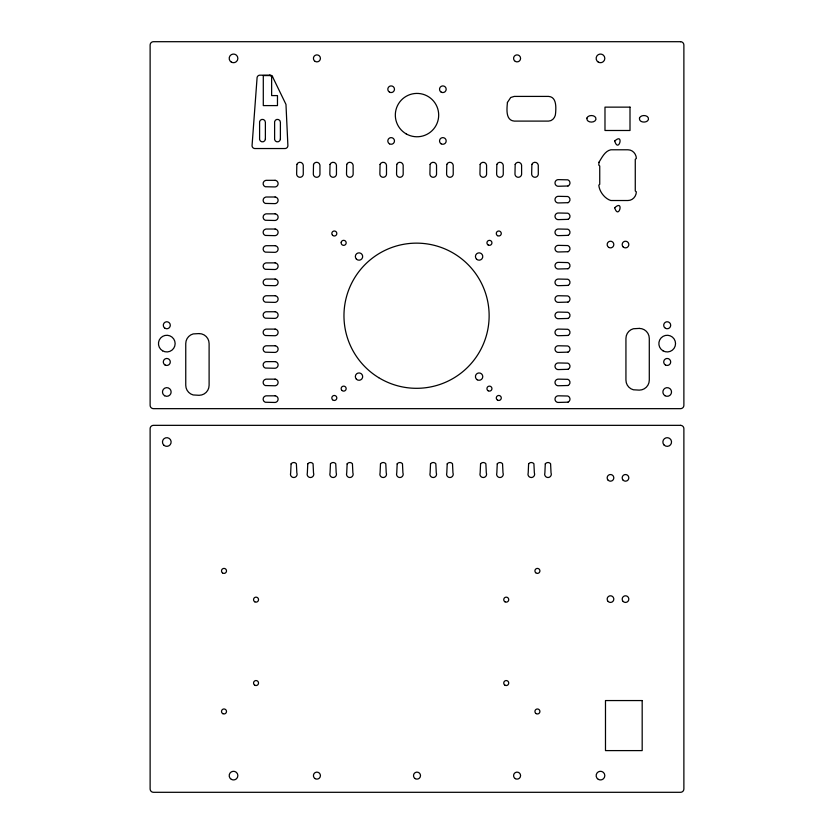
<?xml version="1.0" encoding="UTF-8"?>
<svg xmlns="http://www.w3.org/2000/svg" width="834" height="834" viewBox="0 0 834 834"><rect width="100%" height="100%" fill="white"/><g stroke="black" fill="none" stroke-linecap="round" stroke-linejoin="round"><path stroke-width="1.25" d="M269.653 75.175L259.645 75.175A2.919 2.919 0 0 0 257.101 77.468L252.097 145.022A2.919 2.919 0 0 0 254.641 148.535L284.665 148.535A2.919 2.919 0 0 0 287.897 145.627L285.968 104.406L272.624 76.884L269.653 75.175A2.919 2.919 0 0 1 272.624 76.884M296.841 164.413L296.643 173.597A3.336 3.336 0 0 0 299.604 177.267A3.336 3.336 0 0 0 303.274 174.306L303.253 165.09A3.336 3.336 0 0 0 296.841 164.413M313.521 164.413L313.323 173.597A3.336 3.336 0 0 0 316.284 177.267A3.336 3.336 0 0 0 319.954 174.306L319.933 165.09A3.336 3.336 0 0 0 313.521 164.413M330.035 164.413L329.837 173.597A3.336 3.336 0 0 0 332.797 177.267A3.336 3.336 0 0 0 336.467 174.306L336.446 165.09A3.336 3.336 0 0 0 330.035 164.413M346.715 164.413L346.517 173.597A3.336 3.336 0 0 0 349.477 177.267A3.336 3.336 0 0 0 353.147 174.306L353.126 165.09A3.336 3.336 0 0 0 346.715 164.413M380.075 164.413L379.877 173.597A3.336 3.336 0 0 0 382.837 177.267A3.336 3.336 0 0 0 386.507 174.306L386.486 165.09A3.336 3.336 0 0 0 380.075 164.413M396.755 164.413L396.557 173.597A3.336 3.336 0 0 0 399.517 177.267A3.336 3.336 0 0 0 403.187 174.306L403.166 165.09A3.336 3.336 0 0 0 396.755 164.413M430.115 164.413L429.917 173.597A3.336 3.336 0 0 0 432.877 177.267A3.336 3.336 0 0 0 436.547 174.306L436.526 165.09A3.336 3.336 0 0 0 430.115 164.413M446.795 164.413L446.597 173.597A3.336 3.336 0 0 0 449.557 177.267A3.336 3.336 0 0 0 453.227 174.306L453.206 165.09A3.336 3.336 0 0 0 446.795 164.413M480.155 164.413L479.957 173.597A3.336 3.336 0 0 0 482.917 177.267A3.336 3.336 0 0 0 486.587 174.306L486.566 165.09A3.336 3.336 0 0 0 480.155 164.413M496.835 164.413L496.637 173.597A3.336 3.336 0 0 0 499.597 177.267A3.336 3.336 0 0 0 503.267 174.306L503.246 165.09A3.336 3.336 0 0 0 496.835 164.413M507.426 102.467C506.926 108.514 505.289 120.325 514.244 121.097L548.564 121.097C552.754 121.034 555.673 116.875 555.621 112.924C556.017 107.2 556.653 96.911 548.564 96.41L514.244 96.41L510.71 97.505L507.426 102.467M515.183 164.413L514.985 173.597A3.336 3.336 0 0 0 517.945 177.267A3.336 3.336 0 0 0 521.615 174.306L521.594 165.09A3.336 3.336 0 0 0 515.183 164.413M531.863 164.413L531.665 173.597A3.336 3.336 0 0 0 534.625 177.267A3.336 3.336 0 0 0 538.295 174.306L538.274 165.09A3.336 3.336 0 0 0 531.863 164.413M291.087 463.881L290.67 472.993A3.336 3.336 0 0 0 293.86 477.528A3.336 3.336 0 0 0 296.831 472.836L296.383 463.756A3.336 3.336 0 0 0 291.087 463.881M307.767 463.881L307.35 472.993A3.336 3.336 0 0 0 310.54 477.528A3.336 3.336 0 0 0 313.511 472.836L313.063 463.756A3.336 3.336 0 0 0 307.767 463.881M330.452 463.881L330.035 472.993A3.336 3.336 0 0 0 333.225 477.528A3.336 3.336 0 0 0 336.196 472.836L335.748 463.756A3.336 3.336 0 0 0 330.452 463.881M347.132 463.881L346.715 472.993A3.336 3.336 0 0 0 349.905 477.528A3.336 3.336 0 0 0 352.876 472.836L352.428 463.756A3.336 3.336 0 0 0 347.132 463.881M380.492 463.881L380.075 472.993A3.336 3.336 0 0 0 383.265 477.528A3.336 3.336 0 0 0 386.236 472.836L385.788 463.756A3.336 3.336 0 0 0 380.492 463.881M397.172 463.881L396.755 472.993A3.336 3.336 0 0 0 399.945 477.528A3.336 3.336 0 0 0 402.916 472.836L402.468 463.756A3.336 3.336 0 0 0 397.172 463.881M430.532 463.881L430.115 472.993A3.336 3.336 0 0 0 433.305 477.528A3.336 3.336 0 0 0 436.276 472.836L435.828 463.756A3.336 3.336 0 0 0 430.532 463.881M447.212 463.881L446.795 472.993A3.336 3.336 0 0 0 449.985 477.528A3.336 3.336 0 0 0 452.956 472.836L452.508 463.756A3.336 3.336 0 0 0 447.212 463.881M480.572 463.881L480.155 472.993A3.336 3.336 0 0 0 483.345 477.528A3.336 3.336 0 0 0 486.316 472.836L485.868 463.756A3.336 3.336 0 0 0 480.572 463.881M497.252 463.881L496.835 472.993A3.336 3.336 0 0 0 500.025 477.528A3.336 3.336 0 0 0 502.996 472.836L502.548 463.756A3.336 3.336 0 0 0 497.252 463.881M528.61 463.881L528.193 472.993A3.336 3.336 0 0 0 531.383 477.528A3.336 3.336 0 0 0 534.354 472.836L533.906 463.756A3.336 3.336 0 0 0 528.61 463.881M545.29 463.881L544.873 472.993A3.336 3.336 0 0 0 548.063 477.528A3.336 3.336 0 0 0 551.034 472.836L550.586 463.756A3.336 3.336 0 0 0 545.29 463.881M341.21 242.298L341.158 242.955A2.502 2.502 0 0 0 343.545 245.342A2.502 2.502 0 0 0 346.141 243.163A2.502 2.502 0 0 0 344.192 240.4L343.545 240.338A2.502 2.502 0 0 0 341.21 242.298M586.928 118.053C586.041 122.806 594.559 123.401 595.903 119.564C596.779 114.842 588.262 114.206 586.928 118.053M598.968 162.255L598.812 165.142L599.74 165.976L599.74 184.324L598.812 185.158C599.312 191.539 604.713 198.638 610.832 200.514L627.981 200.514C632.61 200.535 636.321 196.365 636.332 191.83L635.268 190.996L635.268 159.304L636.352 158.47C636.3 153.946 632.62 149.766 627.981 149.786L610.832 149.786C604.963 150.964 601.908 157.605 598.968 162.255M614.689 141.04C618.661 153.717 624.468 132.043 614.689 141.04M614.689 207.76C618.661 220.437 624.468 198.763 614.689 207.76M639.469 118.053C638.583 122.806 647.101 123.401 648.445 119.564C649.321 114.842 640.804 114.206 639.469 118.053M199.097 333.579L193.165 333.923A10.008 10.008 0 0 0 185.753 343.587L185.753 385.287A10.008 10.008 0 0 0 193.165 394.951L199.097 395.295A10.008 10.008 0 0 0 209.105 385.287L209.105 343.587A10.008 10.008 0 0 0 199.097 333.579M639.282 328.408L633.35 328.752A10.008 10.008 0 0 0 625.938 338.416L625.938 380.116A10.008 10.008 0 0 0 633.35 389.78L639.282 390.124A10.008 10.008 0 0 0 649.29 380.116L649.29 338.416A10.008 10.008 0 0 0 639.282 328.408M568.017 186.003L558.843 186.253A3.336 3.336 0 0 1 554.996 183.042A3.336 3.336 0 0 1 558.686 179.644L567.871 179.842A3.336 3.336 0 0 1 568.017 186.003M568.017 202.683L558.843 202.933A3.336 3.336 0 0 1 554.996 199.722A3.336 3.336 0 0 1 558.686 196.324L567.871 196.522A3.336 3.336 0 0 1 568.017 202.683M568.017 219.363L558.843 219.613A3.336 3.336 0 0 1 554.996 216.402A3.336 3.336 0 0 1 558.686 213.004L567.871 213.202A3.336 3.336 0 0 1 568.017 219.363M568.017 235.376L558.843 235.626A3.336 3.336 0 0 1 554.996 232.415A3.336 3.336 0 0 1 558.686 229.016L567.871 229.214A3.336 3.336 0 0 1 568.017 235.376M568.017 251.722L558.843 251.972A3.336 3.336 0 0 1 554.996 248.761A3.336 3.336 0 0 1 558.686 245.363L567.871 245.561A3.336 3.336 0 0 1 568.017 251.722M568.017 268.736L558.843 268.986A3.336 3.336 0 0 1 554.996 265.775A3.336 3.336 0 0 1 558.686 262.376L567.871 262.574A3.336 3.336 0 0 1 568.017 268.736M568.017 285.416L558.843 285.666A3.336 3.336 0 0 1 554.996 282.455A3.336 3.336 0 0 1 558.686 279.056L567.871 279.254A3.336 3.336 0 0 1 568.017 285.416M568.017 302.096L558.843 302.346A3.336 3.336 0 0 1 554.996 299.135A3.336 3.336 0 0 1 558.686 295.736L567.871 295.934A3.336 3.336 0 0 1 568.017 302.096M568.017 318.442L558.843 318.692A3.336 3.336 0 0 1 554.996 315.481A3.336 3.336 0 0 1 558.686 312.083L567.871 312.281A3.336 3.336 0 0 1 568.017 318.442M568.017 335.456L558.843 335.706A3.336 3.336 0 0 1 554.996 332.495A3.336 3.336 0 0 1 558.686 329.096L567.871 329.294A3.336 3.336 0 0 1 568.017 335.456M568.017 352.136L558.843 352.386A3.336 3.336 0 0 1 554.996 349.175A3.336 3.336 0 0 1 558.686 345.776L567.871 345.974A3.336 3.336 0 0 1 568.017 352.136M568.017 369.316L558.843 369.566A3.336 3.336 0 0 1 554.996 366.355A3.336 3.336 0 0 1 558.686 362.957L567.871 363.155A3.336 3.336 0 0 1 568.017 369.316M568.017 385.496L558.843 385.746A3.336 3.336 0 0 1 554.996 382.535A3.336 3.336 0 0 1 558.686 379.136L567.871 379.334A3.336 3.336 0 0 1 568.017 385.496M568.017 402.176L558.843 402.426A3.336 3.336 0 0 1 554.996 399.215A3.336 3.336 0 0 1 558.686 395.816L567.871 396.014A3.336 3.336 0 0 1 568.017 402.176M275.126 180.311L265.91 180.332A3.336 3.336 0 0 0 265.222 186.733L274.417 186.941A3.336 3.336 0 0 0 278.087 183.98A3.336 3.336 0 0 0 275.126 180.311M275.126 196.991L265.91 197.012A3.336 3.336 0 0 0 265.222 203.413L274.417 203.621A3.336 3.336 0 0 0 278.087 200.66A3.336 3.336 0 0 0 275.126 196.991M275.126 213.838L265.91 213.858A3.336 3.336 0 0 0 265.222 220.259L274.417 220.468A3.336 3.336 0 0 0 278.087 217.507A3.336 3.336 0 0 0 275.126 213.838M275.126 229.016L265.91 229.037A3.336 3.336 0 0 0 265.222 235.438L274.417 235.647A3.336 3.336 0 0 0 278.087 232.686A3.336 3.336 0 0 0 275.126 229.016M275.126 245.696L265.91 245.717A3.336 3.336 0 0 0 265.222 252.118L274.417 252.327A3.336 3.336 0 0 0 278.087 249.366A3.336 3.336 0 0 0 275.126 245.696M275.126 262.877L265.91 262.898A3.336 3.336 0 0 0 265.222 269.299L274.417 269.507A3.336 3.336 0 0 0 278.087 266.546A3.336 3.336 0 0 0 275.126 262.877M275.126 279.056L265.91 279.077A3.336 3.336 0 0 0 265.222 285.478L274.417 285.687A3.336 3.336 0 0 0 278.087 282.726A3.336 3.336 0 0 0 275.126 279.056M275.126 295.736L265.91 295.757A3.336 3.336 0 0 0 265.222 302.158L274.417 302.367A3.336 3.336 0 0 0 278.087 299.406A3.336 3.336 0 0 0 275.126 295.736M275.126 311.749L265.91 311.77A3.336 3.336 0 0 0 265.222 318.171L274.417 318.379A3.336 3.336 0 0 0 278.087 315.419A3.336 3.336 0 0 0 275.126 311.749M275.126 329.096L265.91 329.117A3.336 3.336 0 0 0 265.222 335.518L274.417 335.727A3.336 3.336 0 0 0 278.087 332.766A3.336 3.336 0 0 0 275.126 329.096M275.126 345.776L265.91 345.797A3.336 3.336 0 0 0 265.222 352.198L274.417 352.407A3.336 3.336 0 0 0 278.087 349.446A3.336 3.336 0 0 0 275.126 345.776M275.126 361.622L265.91 361.643A3.336 3.336 0 0 0 265.222 368.044L274.417 368.253A3.336 3.336 0 0 0 278.087 365.292A3.336 3.336 0 0 0 275.126 361.622M275.126 379.136L265.91 379.157A3.336 3.336 0 0 0 265.222 385.558L274.417 385.767A3.336 3.336 0 0 0 278.087 382.806A3.336 3.336 0 0 0 275.126 379.136M275.126 395.816L265.91 395.837A3.336 3.336 0 0 0 265.222 402.238L274.417 402.447A3.336 3.336 0 0 0 278.087 399.486A3.336 3.336 0 0 0 275.126 395.816M680.544 41.7L153.456 41.7A3.336 3.336 0 0 0 150.12 45.036L150.12 405.324A3.336 3.336 0 0 0 153.456 408.66L680.544 408.66A3.336 3.336 0 0 0 683.88 405.324L683.88 45.036A3.336 3.336 0 0 0 680.544 41.7M271.634 75.571L263.294 75.571L263.294 105.595L277.472 105.595L277.472 95.587L271.634 95.587L271.634 75.571M630.004 107.138L604.984 107.138L604.984 130.49L630.004 130.49L630.004 107.138M680.544 425.34L153.456 425.34A3.336 3.336 0 0 0 150.12 428.676L150.12 788.964A3.336 3.336 0 0 0 153.456 792.3L680.544 792.3A3.336 3.336 0 0 0 683.88 788.964L683.88 428.676A3.336 3.336 0 0 0 680.544 425.34M642.18 700.56L605.484 700.56L605.484 750.6L642.18 750.6L642.18 700.56M280.391 138.955L280.391 122.275A2.919 2.919 0 0 0 274.615 121.67L274.615 139.559A2.919 2.919 0 0 0 280.391 138.955M265.379 138.955L265.379 122.275A2.919 2.919 0 0 0 259.603 121.67L259.603 139.559A2.919 2.919 0 0 0 265.379 138.955M254.787 601.814A2.502 2.502 0 0 0 258.54 599.646A2.502 2.502 0 0 0 254.787 597.478A2.502 2.502 0 0 0 254.787 601.814M504.987 601.814A2.502 2.502 0 0 0 508.74 599.646A2.502 2.502 0 0 0 504.987 597.478A2.502 2.502 0 0 0 504.987 601.814M504.987 685.214A2.502 2.502 0 0 0 508.74 683.046A2.502 2.502 0 0 0 504.987 680.878A2.502 2.502 0 0 0 504.987 685.214M254.787 685.214A2.502 2.502 0 0 0 258.54 683.046A2.502 2.502 0 0 0 254.787 680.878A2.502 2.502 0 0 0 254.787 685.214M231.352 779.373A4.337 4.337 0 0 0 237.857 775.62A4.337 4.337 0 0 0 231.352 771.867A4.337 4.337 0 0 0 231.352 779.373M315.169 778.654A3.503 3.503 0 0 0 320.423 775.62A3.503 3.503 0 0 0 315.169 772.586A3.503 3.503 0 0 0 315.169 778.654M415.249 778.654A3.503 3.503 0 0 0 420.503 775.62A3.503 3.503 0 0 0 415.249 772.586A3.503 3.503 0 0 0 415.249 778.654M515.329 778.654A3.503 3.503 0 0 0 520.583 775.62A3.503 3.503 0 0 0 515.329 772.586A3.503 3.503 0 0 0 515.329 778.654M598.312 779.373A4.337 4.337 0 0 0 604.817 775.62A4.337 4.337 0 0 0 598.312 771.867A4.337 4.337 0 0 0 598.312 779.373M163.735 445.085A4.337 4.337 0 0 0 170.991 443.146A4.337 4.337 0 0 0 165.674 437.829A4.337 4.337 0 0 0 163.735 445.085M664.135 445.085A4.337 4.337 0 0 0 671.391 443.146A4.337 4.337 0 0 0 666.074 437.829A4.337 4.337 0 0 0 664.135 445.085M536.106 713.591A2.502 2.502 0 0 0 539.921 711.548A2.502 2.502 0 0 0 536.241 709.265A2.502 2.502 0 0 0 536.106 713.591M623.144 601.47A3.336 3.336 0 0 0 628.721 599.969A3.336 3.336 0 0 0 624.635 595.893A3.336 3.336 0 0 0 623.144 601.47M608.132 480.207A3.336 3.336 0 0 0 613.709 478.706A3.336 3.336 0 0 0 609.623 474.629A3.336 3.336 0 0 0 608.132 480.207M608.132 601.47A3.336 3.336 0 0 0 613.709 599.969A3.336 3.336 0 0 0 609.623 595.893A3.336 3.336 0 0 0 608.132 601.47M623.144 480.207A3.336 3.336 0 0 0 628.721 478.706A3.336 3.336 0 0 0 624.635 474.629A3.336 3.336 0 0 0 623.144 480.207M535.657 572.677A2.502 2.502 0 0 0 539.838 571.551A2.502 2.502 0 0 0 536.773 568.486A2.502 2.502 0 0 0 535.657 572.677M222.751 713.633A2.502 2.502 0 0 0 226.504 711.465A2.502 2.502 0 0 0 222.751 709.296A2.502 2.502 0 0 0 222.751 713.633M222.459 572.875A2.502 2.502 0 0 0 226.483 571.259A2.502 2.502 0 0 0 223.074 568.579A2.502 2.502 0 0 0 222.459 572.875M332.547 235.271A2.502 2.502 0 0 0 336.738 234.145A2.502 2.502 0 0 0 333.673 231.081A2.502 2.502 0 0 0 332.547 235.271M389.478 92.126A3.336 3.336 0 0 0 394.482 89.238A3.336 3.336 0 0 0 389.478 86.35A3.336 3.336 0 0 0 389.478 92.126M441.186 92.126A3.336 3.336 0 0 0 446.19 89.238A3.336 3.336 0 0 0 441.186 86.35A3.336 3.336 0 0 0 441.186 92.126M441.186 143.834A3.336 3.336 0 0 0 446.19 140.946A3.336 3.336 0 0 0 441.186 138.058A3.336 3.336 0 0 0 441.186 143.834M389.478 143.834A3.336 3.336 0 0 0 394.482 140.946A3.336 3.336 0 0 0 389.478 138.058A3.336 3.336 0 0 0 389.478 143.834M406.158 133.867A21.684 21.684 0 0 0 438.684 115.092A21.684 21.684 0 0 0 406.158 96.317A21.684 21.684 0 0 0 406.158 133.867M165.049 364.99A3.503 3.503 0 0 0 170.303 361.956A3.503 3.503 0 0 0 165.049 358.922A3.503 3.503 0 0 0 165.049 364.99M165.049 328.294A3.503 3.503 0 0 0 170.303 325.26A3.503 3.503 0 0 0 165.049 322.226A3.503 3.503 0 0 0 165.049 328.294M665.449 328.294A3.503 3.503 0 0 0 670.703 325.26A3.503 3.503 0 0 0 665.449 322.226A3.503 3.503 0 0 0 665.449 328.294M665.449 364.99A3.503 3.503 0 0 0 670.703 361.956A3.503 3.503 0 0 0 665.449 358.922A3.503 3.503 0 0 0 665.449 364.99M231.352 62.133A4.337 4.337 0 0 0 237.857 58.38A4.337 4.337 0 0 0 231.352 54.627A4.337 4.337 0 0 0 231.352 62.133M315.169 61.414A3.503 3.503 0 0 0 320.423 58.38A3.503 3.503 0 0 0 315.169 55.346A3.503 3.503 0 0 0 315.169 61.414M515.329 61.414A3.503 3.503 0 0 0 520.583 58.38A3.503 3.503 0 0 0 515.329 55.346A3.503 3.503 0 0 0 515.329 61.414M598.312 62.133A4.337 4.337 0 0 0 604.817 58.38A4.337 4.337 0 0 0 598.312 54.627A4.337 4.337 0 0 0 598.312 62.133M164.632 395.733A4.337 4.337 0 0 0 171.137 391.98A4.337 4.337 0 0 0 164.632 388.227A4.337 4.337 0 0 0 164.632 395.733M665.032 395.733A4.337 4.337 0 0 0 671.537 391.98A4.337 4.337 0 0 0 665.032 388.227A4.337 4.337 0 0 0 665.032 395.733M162.63 350.833A8.34 8.34 0 0 0 175.14 343.608A8.34 8.34 0 0 0 162.63 336.383A8.34 8.34 0 0 0 162.63 350.833M341.888 390.395A2.502 2.502 0 0 0 346.079 389.269A2.502 2.502 0 0 0 343.014 386.205A2.502 2.502 0 0 0 341.888 390.395M332.547 399.736A2.502 2.502 0 0 0 336.738 398.61A2.502 2.502 0 0 0 333.673 395.545A2.502 2.502 0 0 0 332.547 399.736M488.192 390.792A2.502 2.502 0 0 0 491.945 388.623A2.502 2.502 0 0 0 488.192 386.455A2.502 2.502 0 0 0 488.192 390.792M608.82 247.437A3.336 3.336 0 0 0 613.824 244.55A3.336 3.336 0 0 0 608.82 241.662A3.336 3.336 0 0 0 608.82 247.437M497.533 400.132A2.502 2.502 0 0 0 501.286 397.964A2.502 2.502 0 0 0 497.533 395.796A2.502 2.502 0 0 0 497.533 400.132M623.144 246.906A3.336 3.336 0 0 0 628.721 245.405A3.336 3.336 0 0 0 624.635 241.328A3.336 3.336 0 0 0 623.144 246.906M497.533 235.668A2.502 2.502 0 0 0 501.286 233.499A2.502 2.502 0 0 0 497.533 231.331A2.502 2.502 0 0 0 497.533 235.668M488.192 245.008A2.502 2.502 0 0 0 491.945 242.84A2.502 2.502 0 0 0 488.192 240.672A2.502 2.502 0 0 0 488.192 245.008M663.03 350.833A8.34 8.34 0 0 0 675.54 343.608A8.34 8.34 0 0 0 663.03 336.383A8.34 8.34 0 0 0 663.03 350.833M378.678 377.646A72.579 72.579 0 0 0 489.11 317.566A72.579 72.579 0 0 0 381.857 251.972A72.579 72.579 0 0 0 378.678 377.646M356.41 259.113A3.67 3.67 0 0 0 362.55 257.466A3.67 3.67 0 0 0 358.057 252.973A3.67 3.67 0 0 0 356.41 259.113M476.506 259.113A3.67 3.67 0 0 0 482.646 257.466A3.67 3.67 0 0 0 478.153 252.973A3.67 3.67 0 0 0 476.506 259.113M477.267 379.793A3.67 3.67 0 0 0 482.771 376.614A3.67 3.67 0 0 0 477.267 373.434A3.67 3.67 0 0 0 477.267 379.793M356.41 379.209A3.67 3.67 0 0 0 362.55 377.562A3.67 3.67 0 0 0 358.057 373.069A3.67 3.67 0 0 0 356.41 379.209"/></g></svg>
